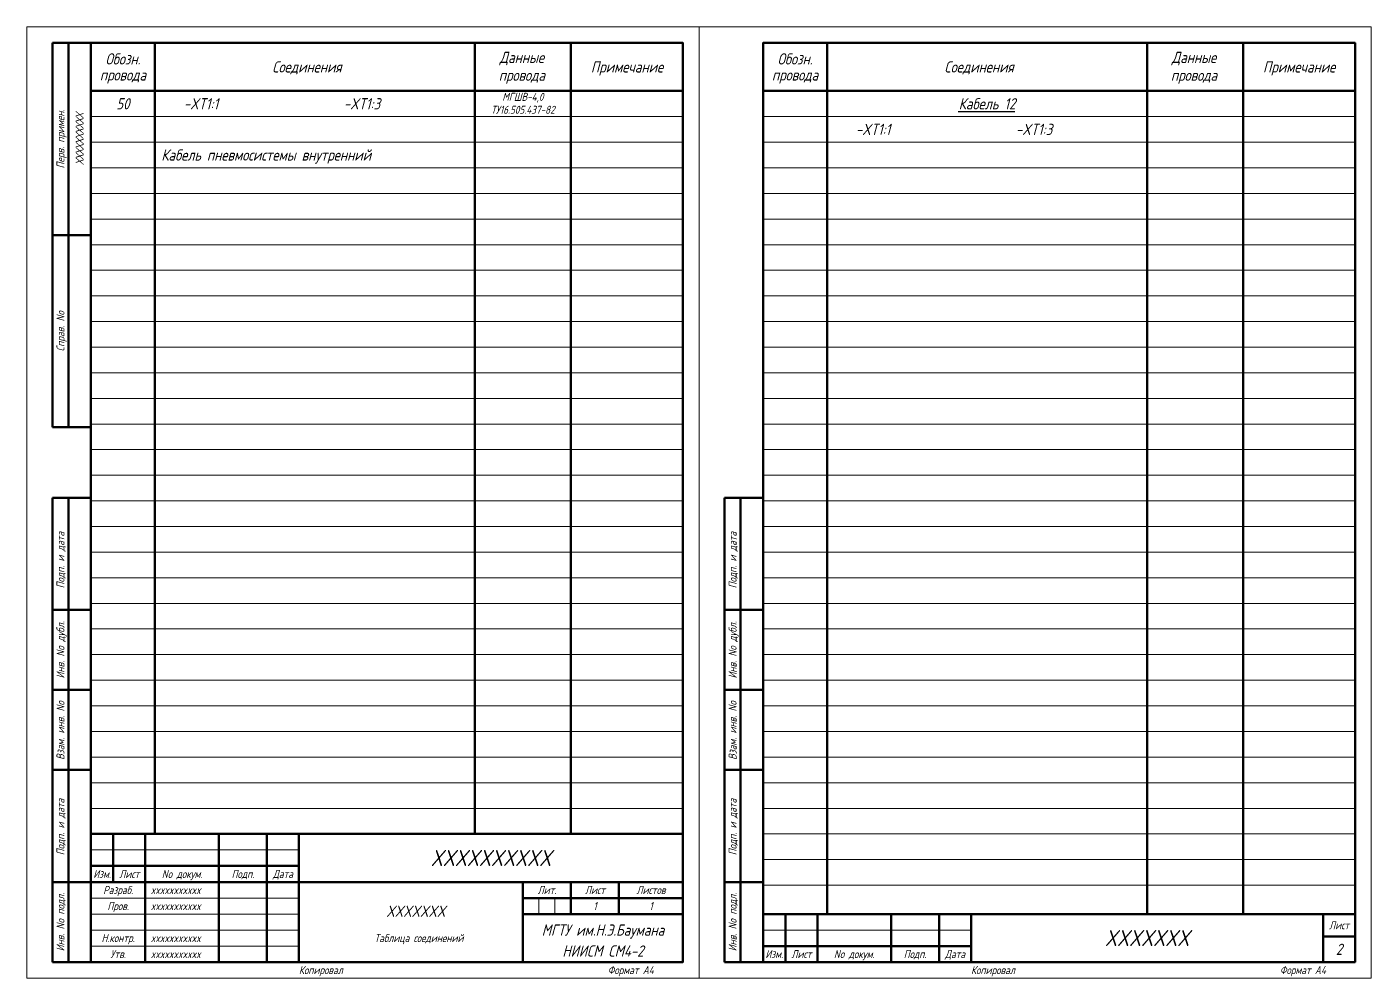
# Model space of a CAD drawing. Header units: millimetres. Extents: x 108 to 2419, y -459 to 1780.
# Drawn here: x 108.4 to 528.4, y 84.7 to 381.7 of the extents above; entities that cross this region are included whole.
import ezdxf
from ezdxf.enums import TextEntityAlignment as Align

# ---------------------------------------------------------------- set-up
doc = ezdxf.new("R2010")
doc.units = ezdxf.units.MM
for name, color, linetype, lineweight in [('OSN25', 2, 'Continuous', 20), ('OSN50', 3, 'Continuous', 50), ('TEXT', 1, 'Continuous', 30)]:
    doc.layers.add(name, color=color, linetype=linetype, lineweight=lineweight)
doc.styles.add('E', font='simplex.shx', dxfattribs={"width": 0.8, "oblique": 15})

msp = doc.modelspace()

# ---------------------------------------------------------------- linework, layer by layer
at = {"layer": 'OSN25'}
for p, q in [((128.37, 353.68), (313.37, 353.68)), ((338.37, 353.68), (523.37, 353.68)), ((128.37, 345.68), (313.37, 345.68)), ((338.37, 345.68), (523.37, 345.68)), ((128.37, 337.68), (313.37, 337.68)), ((338.37, 337.68), (523.37, 337.68)), ((128.37, 329.68), (313.37, 329.68)), ((338.37, 329.68), (523.37, 329.68)), ((128.37, 321.68), (313.37, 321.68)), ((338.37, 321.68), (523.37, 321.68)), ((128.37, 313.68), (313.37, 313.68)), ((338.37, 313.68), (523.37, 313.68)), ((128.37, 305.68), (313.37, 305.68)), ((338.37, 305.68), (523.37, 305.68)), ((128.37, 297.68), (313.37, 297.68)), ((338.37, 297.68), (523.37, 297.68)), ((128.37, 289.68), (313.37, 289.68)), ((338.37, 289.68), (523.37, 289.68)), ((128.37, 281.68), (313.37, 281.68)), ((338.37, 281.68), (523.37, 281.68)), ((128.37, 273.68), (313.37, 273.68)), ((338.37, 273.68), (523.37, 273.68)), ((128.37, 265.68), (313.37, 265.68)), ((338.37, 265.68), (523.37, 265.68)), ((128.37, 257.68), (313.37, 257.68)), ((338.37, 257.68), (523.37, 257.68)), ((128.37, 249.68), (313.37, 249.68)), ((338.37, 249.68), (523.37, 249.68)), ((128.37, 241.68), (313.37, 241.68)), ((338.37, 241.68), (523.37, 241.68)), ((128.37, 233.68), (313.37, 233.68)), ((338.37, 233.68), (523.37, 233.68)), ((128.37, 225.68), (313.37, 225.68)), ((338.37, 225.68), (523.37, 225.68)), ((128.37, 217.68), (313.37, 217.68)), ((338.37, 217.68), (523.37, 217.68)), ((128.37, 209.68), (313.37, 209.68)), ((338.37, 209.68), (523.37, 209.68)), ((128.37, 201.68), (313.37, 201.68)), ((338.37, 201.68), (523.37, 201.68)), ((128.37, 193.68), (313.37, 193.68)), ((338.37, 193.68), (523.37, 193.68)), ((128.37, 185.68), (313.37, 185.68)), ((338.37, 185.68), (523.37, 185.68)), ((128.37, 177.68), (313.37, 177.68)), ((338.37, 177.68), (523.37, 177.68)), ((128.37, 169.68), (313.37, 169.68)), ((338.37, 169.68), (523.37, 169.68)), ((128.37, 161.68), (313.37, 161.68)), ((338.37, 161.68), (523.37, 161.68)), ((128.37, 153.68), (313.37, 153.68)), ((338.37, 153.68), (523.37, 153.68)), ((128.37, 145.68), (313.37, 145.68)), ((338.37, 145.68), (523.37, 145.68)), ((128.37, 137.68), (313.37, 137.68)), ((338.37, 137.68), (523.37, 137.68)), ((338.37, 129.68), (523.37, 129.68)), ((128.37, 124.68), (193.37, 124.68)), ((338.37, 121.68), (523.37, 121.68)), ((338.37, 113.68), (523.37, 113.68)), ((128.37, 109.68), (193.37, 109.68)), ((268.37, 109.68), (268.37, 104.68)), ((273.37, 109.68), (273.37, 104.68)), ((128.37, 104.68), (193.37, 104.68)), ((128.37, 99.68), (193.37, 99.68)), ((338.37, 99.68), (403.37, 99.68)), ((128.37, 94.68), (193.37, 94.68))]:
    msp.add_line(p, q, dxfattribs=at)
for points in [[(108.37, 84.68), (318.37, 84.68), (318.37, 381.68), (108.37, 381.68)], [(318.37, 84.68), (528.37, 84.68), (528.37, 381.68), (318.37, 381.68)]]:
    msp.add_lwpolyline(points, close=True, dxfattribs=at)
at = {"layer": 'OSN50'}
for p, q in [((121.37, 376.68), (121.37, 256.68)), ((148.37, 376.68), (148.37, 129.68)), ((248.37, 376.68), (248.37, 129.68)), ((278.37, 376.68), (278.37, 129.68)), ((358.37, 376.68), (358.37, 104.68)), ((458.37, 376.68), (458.37, 104.68)), ((488.37, 376.68), (488.37, 104.68)), ((128.37, 361.68), (313.37, 361.68)), ((338.37, 361.68), (523.37, 361.68)), ((121.37, 89.68), (121.37, 234.68)), ((331.37, 89.68), (331.37, 234.68)), ((128.37, 129.68), (313.37, 129.68)), ((135.37, 129.68), (135.37, 114.68)), ((145.37, 129.68), (145.37, 89.68)), ((168.37, 129.68), (168.37, 89.68)), ((183.37, 129.68), (183.37, 89.68)), ((193.37, 129.68), (193.37, 89.68)), ((128.37, 119.68), (193.37, 119.68)), ((128.37, 114.68), (193.37, 114.68)), ((193.37, 114.68), (313.37, 114.68)), ((263.37, 114.68), (263.37, 89.68)), ((278.37, 114.68), (278.37, 104.68)), ((293.37, 114.68), (293.37, 104.68)), ((263.37, 109.68), (313.37, 109.68)), ((263.37, 104.68), (313.37, 104.68)), ((338.37, 104.68), (523.37, 104.68)), ((345.37, 104.68), (345.37, 89.68)), ((355.37, 104.68), (355.37, 89.68)), ((378.37, 104.68), (378.37, 89.68)), ((393.37, 104.68), (393.37, 89.68)), ((403.37, 104.68), (403.37, 89.68)), ((513.37, 104.68), (513.37, 89.68)), ((513.37, 97.68), (523.37, 97.68)), ((338.37, 94.68), (403.37, 94.68))]:
    msp.add_line(p, q, dxfattribs=at)
for points in [[(116.37, 376.68), (116.37, 256.68)], [(128.37, 376.68), (116.37, 376.68)], [(128.37, 316.68), (116.37, 316.68)], [(116.37, 256.68), (128.37, 256.68)], [(128.37, 234.68), (116.37, 234.68)], [(116.37, 89.68), (116.37, 234.68)], [(326.37, 89.68), (326.37, 234.68)], [(338.37, 234.68), (326.37, 234.68)], [(128.37, 199.68), (116.37, 199.68)], [(338.37, 199.68), (326.37, 199.68)], [(128.37, 174.68), (116.37, 174.68)], [(338.37, 174.68), (326.37, 174.68)], [(128.37, 149.68), (116.37, 149.68)], [(338.37, 149.68), (326.37, 149.68)], [(128.37, 114.68), (116.37, 114.68)], [(338.37, 114.68), (326.37, 114.68)], [(128.37, 89.68), (116.37, 89.68)], [(338.37, 89.68), (326.37, 89.68)]]:
    msp.add_lwpolyline(points, dxfattribs=at)
for points in [[(128.37, 89.68), (313.37, 89.68), (313.37, 376.68), (128.37, 376.68)], [(128.37, 376.68), (313.37, 376.68), (313.37, 129.68), (128.37, 129.68)], [(338.37, 376.68), (523.37, 376.68), (523.37, 104.68), (338.37, 104.68)], [(338.37, 89.68), (523.37, 89.68), (523.37, 376.68), (338.37, 376.68)]]:
    msp.add_lwpolyline(points, close=True, dxfattribs=at)

# ---------------------------------------------------------------- texts
at = {"layer": 'TEXT', "style": 'E', "oblique": 15, "width": 0.8}
for s, height, p in [('Данные', 3.5, (263.02, 372.16)), ('Данные', 3.5, (473.02, 372.16)), ('Обозн.', 3.5, (138.37, 371.68)), ('Соединения', 3.5, (195.87, 369.18)), ('Примечание', 3.5, (295.87, 369.18)), ('Обозн.', 3.5, (348.37, 371.68)), ('Соединения', 3.5, (405.87, 369.18)), ('Примечание', 3.5, (505.87, 369.18)), ('провода', 3.5, (138.37, 366.68)), ('провода', 3.5, (263.02, 366.59)), ('провода', 3.5, (348.37, 366.68)), ('провода', 3.5, (473.02, 366.59)), ('50', 3.5, (138.37, 357.68)), ('ТУ16.505.437-82', 2.5, (263.34, 355.8)), ('МГШВ-4,0', 2.5, (263.34, 359.84)), ('%%uКабель 12', 3.5, (408.37, 357.68)), ('XXXXXXXXXX', 5, (253.37, 122.18)), ('Изм.', 2.5, (131.87, 117.18)), ('Лист', 2.5, (140.37, 117.18)), ('No докум.', 2.5, (156.87, 117.18)), ('Подп.', 2.5, (175.87, 117.18)), ('Дата', 2.5, (188.37, 117.18)), ('Разраб.', 2.5, (136.87, 112.18)), ('Лит.', 2.5, (270.87, 112.18)), ('Лист', 2.5, (285.87, 112.18)), ('Листов', 2.5, (303.37, 112.18)), ('Пров.', 2.5, (136.87, 107.18)), ('XXXXXXX', 3.5, (229.87, 105.54)), ('1', 2.5, (285.87, 107.18)), ('1', 2.5, (303.37, 107.18)), ('МГТУ им.Н.Э.Баумана', 3.5, (288.37, 99.68)), ('Лист', 2.5, (518.37, 101.18)), ('Н.контр.', 2.5, (136.87, 97.18)), ('Таблица соединений', 2.5, (230.87, 97.18)), ('XXXXXXX', 5, (458.37, 97.18)), ('Утв.', 2.5, (136.87, 92.18)), ('НИИСМ СМ4-2', 3.5, (288.37, 93.14)), ('Изм.', 2.5, (341.87, 92.18)), ('Лист', 2.5, (350.37, 92.18)), ('No докум.', 2.5, (366.87, 92.18)), ('Подп.', 2.5, (385.87, 92.18)), ('Дата', 2.5, (398.37, 92.18)), ('2', 3.5, (518.37, 93.68))]:
    msp.add_text(s, height=height, dxfattribs=at).set_placement(p, align=Align.MIDDLE_CENTER)
for s, height, p in [('-XT1:1', 3.5, (157.37, 357.68)), ('-XT1:3', 3.5, (207.37, 357.68)), ('-XT1:1', 3.5, (367.37, 349.68)), ('-XT1:3', 3.5, (417.37, 349.68)), ('Кабель пневмосистемы внутренний', 3.5, (150.37, 341.68)), ('xxxxxxxxxxx', 2.5, (147.07, 112.18)), ('xxxxxxxxxxx', 2.5, (147.07, 107.18)), ('xxxxxxxxxxx', 2.5, (147.07, 97.18)), ('xxxxxxxxxxx', 2.5, (147.07, 92.18))]:
    msp.add_text(s, height=height, dxfattribs=at).set_placement(p, align=Align.MIDDLE_LEFT)
for s, p in [('Перв. примен.', (118.87, 346.68)), ('ХХХХХХХХХХ', (124.87, 346.68)), ('Справ. No', (118.87, 286.68)), ('Подп. и дата', (118.87, 215.18)), ('Подп. и дата', (328.87, 215.18)), ('Инв. No дубл.', (118.87, 187.17)), ('Инв. No дубл.', (328.87, 187.17)), ('Взам. инв. No', (118.87, 162.01)), ('Взам. инв. No', (328.87, 162.01)), ('Подп. и дата', (118.87, 131.84)), ('Подп. и дата', (328.87, 131.84)), ('Инв. No подл.', (118.87, 102.17)), ('Инв. No подл.', (328.87, 102.17))]:
    msp.add_text(s, height=2.5, rotation=90, dxfattribs=at).set_placement(p, align=Align.MIDDLE_CENTER)
at = {"layer": 'TEXT', "linetype": 'Continuous', "style": 'E', "oblique": 15, "width": 0.8}
for s, p in [('Копировал', (193.37, 85.93)), ('Формат A4', (289.87, 85.93)), ('Копировал', (403.37, 85.93)), ('Формат A4', (499.87, 85.93))]:
    msp.add_text(s, height=2.5, dxfattribs=at).set_placement(p)

doc.saveas('drawing.dxf')
